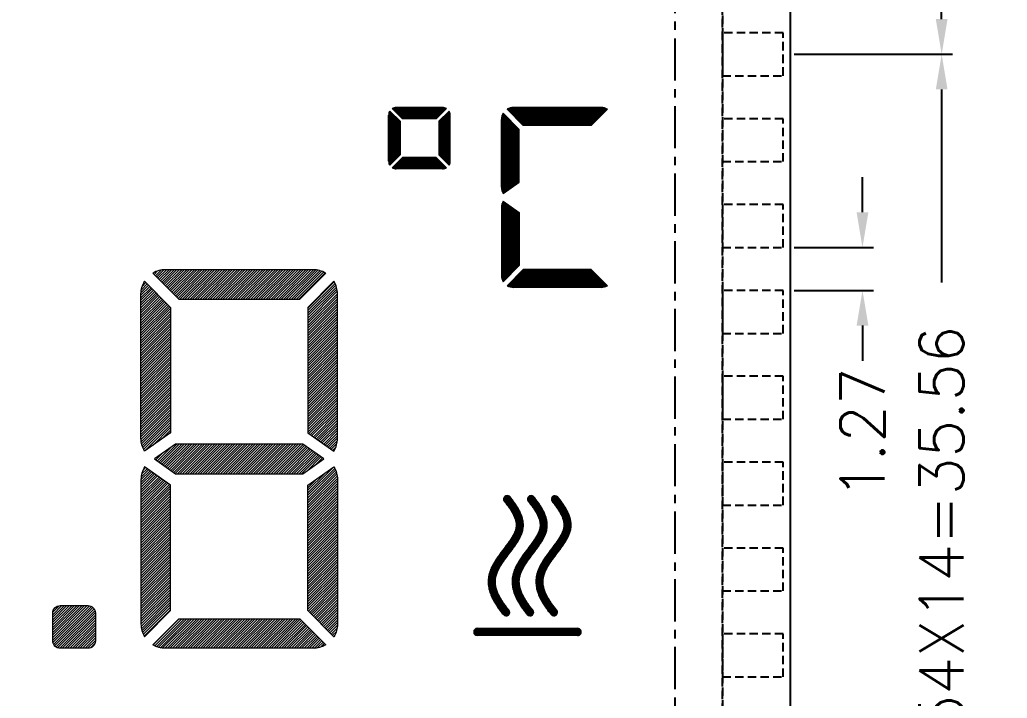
# Model space of a CAD drawing. Header units: millimetres. Extents: x 1826 to 2116, y 1670 to 1795.
# Drawn here: x 1921.2 to 1950.39, y 1756.41 to 1776.48 of the extents above; entities that cross this region are included whole.
import ezdxf

# ---------------------------------------------------------------- set-up
doc = ezdxf.new("R2010")
doc.units = ezdxf.units.MM
for name, pattern in [('CENTER', [2, 1.25, -0.25, 0.25, -0.25]), ('DASHED2', [0.375, 0.25, -0.125]), ('HIDDEN', [0.375, 0.25, -0.125])]:
    doc.linetypes.add(name, pattern=pattern)
for name, color, linetype in [('05___PRT_ALL_DTM_CSYS', 7, 'Continuous'), ('DIM', 3, 'Continuous'), ('DWG', 7, 'Continuous')]:
    doc.layers.add(name, color=color, linetype=linetype)
doc.styles.add('ROMANS', font='romans.shx')
doc.dimstyles.new('LCDDIM', dxfattribs={"dimtxt": 0.85, "dimasz": 0.68, "dimexe": 0.2125, "dimexo": 0.2125, "dimgap": 0.17, "dimtad": 0, "dimzin": 0, "dimdsep": 46, "dimtxsty": 'ROMANS', "dimcen": 2.5, "dimadec": 0, "dimazin": 0, "dimtfac": 1, "dimtofl": 0, "dimtmove": 0, "dimatfit": 0, "dimfxl": 0, "dimarcsym": 0})
pattern_1 = [(45, (-10900.845477, 8970.725225), (-0.03742604571, 0.03742604571), [])]

# ---------------------------------------------------------------- blocks, each defined once
blk = doc.blocks.new('*D18')
at = {"layer": 'DEFPOINTS', "color": 0, "transparency": 16777216}
for p in [(1943.969, 1788.976), (1948.449, 1788.976), (1943.769, 1775.456)]:
    blk.add_point(p, dxfattribs=at)
at = {"layer": 'DIM', "color": 0, "lineweight": -2, "transparency": 16777216}
for p, q in [((1944.294, 1788.976), (1948.774, 1788.976)), ((1948.449, 1787.936), (1948.449, 1784.983)), ((1948.449, 1776.496), (1948.449, 1779.449)), ((1944.094, 1775.456), (1948.774, 1775.456))]:
    blk.add_line(p, q, dxfattribs=at)
at = {"layer": 'DIM', "color": 0, "transparency": 16777216}
for points in [[(1948.276, 1787.936), (1948.623, 1787.936), (1948.449, 1788.976)], [(1948.276, 1776.496), (1948.623, 1776.496), (1948.449, 1775.456)]]:
    blk.add_solid(points, dxfattribs=at)
at = {"layer": 'DIM', "color": 0, "transparency": 16777216, "insert": (1948.449, 1782.216), "char_height": 1.3, "attachment_point": 5, "rotation": 90, "style": 'ROMANS'}
blk.add_mtext('13.52', dxfattribs=at)
blk = doc.blocks.new('*D22')
at = {"layer": 'DEFPOINTS', "color": 0, "transparency": 16777216}
for p in [(1943.769, 1775.456), (1948.449, 1775.456), (1943.769, 1739.896)]:
    blk.add_point(p, dxfattribs=at)
at = {"layer": 'DIM', "color": 0, "lineweight": -2, "transparency": 16777216}
for p, q in [((1944.094, 1775.456), (1948.774, 1775.456)), ((1948.449, 1774.416), (1948.449, 1768.707)), ((1948.449, 1740.936), (1948.449, 1746.644)), ((1944.094, 1739.896), (1948.774, 1739.896))]:
    blk.add_line(p, q, dxfattribs=at)
at = {"layer": 'DIM', "color": 0, "transparency": 16777216}
for points in [[(1948.276, 1774.416), (1948.623, 1774.416), (1948.449, 1775.456)], [(1948.276, 1740.936), (1948.623, 1740.936), (1948.449, 1739.896)]]:
    blk.add_solid(points, dxfattribs=at)
at = {"layer": 'DIM', "color": 0, "transparency": 16777216, "insert": (1948.449, 1757.676), "char_height": 1.3, "attachment_point": 5, "rotation": 90, "style": 'ROMANS'}
blk.add_mtext('PITCH 2.54X14=35.56', dxfattribs=at)
blk = doc.blocks.new('*D24')
at = {"layer": 'DEFPOINTS', "color": 0, "transparency": 16777216}
for p in [(1943.769, 1769.741), (1943.769, 1768.471), (1946.109, 1768.471)]:
    blk.add_point(p, dxfattribs=at)
at = {"layer": 'DIM', "color": 0, "lineweight": -2, "transparency": 16777216}
for p, q in [((1946.109, 1770.781), (1946.109, 1771.821)), ((1944.094, 1769.741), (1946.434, 1769.741)), ((1944.094, 1768.471), (1946.434, 1768.471)), ((1946.109, 1767.431), (1946.109, 1766.391))]:
    blk.add_line(p, q, dxfattribs=at)
at = {"layer": 'DIM', "color": 0, "transparency": 16777216}
for points in [[(1945.936, 1770.781), (1946.283, 1770.781), (1946.109, 1769.741)], [(1945.936, 1767.431), (1946.283, 1767.431), (1946.109, 1768.471)]]:
    blk.add_solid(points, dxfattribs=at)
at = {"layer": 'DIM', "color": 0, "transparency": 16777216, "insert": (1946.109, 1764.243), "char_height": 1.3, "attachment_point": 5, "rotation": 90, "style": 'ROMANS'}
blk.add_mtext('1.27', dxfattribs=at)

msp = doc.modelspace()

# ---------------------------------------------------------------- hatches: boundary and pattern name
at = {"lineweight": 5}
h = msp.add_hatch(dxfattribs=at)
h.set_pattern_fill('ANSI31', color=256, scale=0.006344)
h.set_pattern_definition([(45, (-13195.231257, 160.143976), (-0.0142423223, 0.0142423223), [])])
h.paths.add_polyline_path([(1932.328, 1773.885, 0.136063), (1932.212, 1773.853), (1932.516, 1773.547), (1933.511, 1773.547), (1933.814, 1773.852, 0.136063), (1933.699, 1773.884)])
h.paths.add_polyline_path([(1932.104, 1772.29, 0.139094), (1932.137, 1772.172), (1932.44, 1772.477), (1932.44, 1773.473), (1932.137, 1773.778, 0.139094), (1932.104, 1773.66)])
h.paths.add_polyline_path([(1933.699, 1772.065, 0.135967), (1933.814, 1772.097), (1933.511, 1772.402), (1932.516, 1772.402), (1932.212, 1772.097, 0.136159), (1932.328, 1772.065)])
h.paths.add_polyline_path([(1933.587, 1772.477), (1933.89, 1772.172, 0.139094), (1933.923, 1772.29), (1933.923, 1773.66, 0.139094), (1933.89, 1773.778), (1933.587, 1773.473)])
h = msp.add_hatch(dxfattribs=at)
h.set_pattern_fill('ANSI31', color=256, scale=0.007613)
h.set_pattern_definition([(45, (-16221.203323, -162.603907), (-0.01709078676, 0.01709078676), [])])
h.paths.add_polyline_path([(1935.788, 1773.883, 0.136063), (1935.606, 1773.833), (1936.082, 1773.354), (1938.093, 1773.354), (1938.569, 1773.833, 0.136063), (1938.387, 1773.883)])
h.paths.add_polyline_path([(1935.435, 1771.522, 0.139094), (1935.487, 1771.336), (1935.964, 1771.672), (1935.964, 1773.236), (1935.487, 1773.716, 0.139094), (1935.435, 1773.53)])
h.paths.add_polyline_path([(1935.964, 1770.772), (1935.487, 1771.107, 0.139094), (1935.435, 1770.922), (1935.435, 1768.913, 0.139094), (1935.487, 1768.727), (1935.964, 1769.207)])
h.paths.add_polyline_path([(1936.082, 1769.089), (1935.606, 1768.61, 0.136063), (1935.788, 1768.56), (1938.387, 1768.56, 0.136063), (1938.569, 1768.61), (1938.093, 1769.089)])
h = msp.add_hatch(dxfattribs=at)
h.set_pattern_fill('ANSI31', color=256, scale=0.01667)
h.set_pattern_definition(pattern_1)
edge = h.paths.add_edge_path()
edge.add_arc((1925.503, 1768.365), 0.719, 90, 120.993)
edge.add_line((1925.133, 1768.982), (1925.901, 1768.209))
edge.add_line((1925.901, 1768.209), (1929.476, 1768.209))
edge.add_line((1929.476, 1768.209), (1930.244, 1768.982))
edge.add_arc((1929.873, 1768.365), 0.719, 59.007, 90)
edge.add_line((1929.873, 1769.084), (1925.503, 1769.084))
h = msp.add_hatch(dxfattribs=at)
h.set_pattern_fill('ANSI31', color=256, scale=0.01667)
h.set_pattern_definition(pattern_1)
edge = h.paths.add_edge_path()
edge.add_arc((1925.503, 1764.095), 0.719, 180, 211.6747, ccw=False)
edge.add_line((1924.784, 1764.095), (1924.784, 1768.365))
edge.add_arc((1925.503, 1768.365), 0.719, 148.3253, 180, ccw=False)
edge.add_line((1924.891, 1768.743), (1925.659, 1767.97))
edge.add_line((1925.659, 1767.97), (1925.659, 1764.258))
edge.add_line((1925.659, 1764.258), (1924.891, 1763.718))
h = msp.add_hatch(dxfattribs=at)
h.set_pattern_fill('ANSI31', color=256, scale=0.01667)
h.set_pattern_definition(pattern_1)
edge = h.paths.add_edge_path()
edge.add_arc((1929.873, 1764.095), 0.719, 328.3253, 360)
edge.add_line((1930.592, 1764.095), (1930.592, 1768.365))
edge.add_arc((1929.873, 1768.365), 0.719, 360, 391.6747)
edge.add_line((1930.485, 1768.743), (1929.717, 1767.97))
edge.add_line((1929.717, 1767.97), (1929.717, 1764.258))
edge.add_line((1929.717, 1764.258), (1930.485, 1763.718))
h = msp.add_hatch(dxfattribs=at)
h.set_pattern_fill('ANSI31', color=256, scale=0.01667)
h.set_pattern_definition(pattern_1)
h.paths.add_polyline_path([(1925.806, 1763.922), (1925.184, 1763.484), (1925.806, 1763.046), (1929.57, 1763.046), (1930.192, 1763.484), (1929.57, 1763.922)])
h = msp.add_hatch(dxfattribs=at)
h.set_pattern_fill('ANSI31', color=256, scale=0.01667)
h.set_pattern_definition(pattern_1)
edge = h.paths.add_edge_path()
edge.add_arc((1925.503, 1762.873), 0.719, 148.3253, 180)
edge.add_line((1924.784, 1762.873), (1924.784, 1758.603))
edge.add_arc((1925.503, 1758.603), 0.719, 180, 211.6747)
edge.add_line((1924.891, 1758.225), (1925.659, 1758.998))
edge.add_line((1925.659, 1758.998), (1925.659, 1762.71))
edge.add_line((1925.659, 1762.71), (1924.891, 1763.25))
h = msp.add_hatch(dxfattribs=at)
h.set_pattern_fill('ANSI31', color=256, scale=0.01667)
h.set_pattern_definition(pattern_1)
edge = h.paths.add_edge_path()
edge.add_arc((1929.873, 1762.873), 0.719, 0, 31.6747, ccw=False)
edge.add_line((1930.592, 1762.873), (1930.592, 1758.603))
edge.add_arc((1929.873, 1758.603), 0.719, -31.6747, 0, ccw=False)
edge.add_line((1930.485, 1758.225), (1929.717, 1758.998))
edge.add_line((1929.717, 1758.998), (1929.717, 1762.71))
edge.add_line((1929.717, 1762.71), (1930.485, 1763.25))
h = msp.add_hatch(dxfattribs=at)
h.set_pattern_fill('ANSI31', color=256, scale=0.01667)
h.set_pattern_definition([(45, (-11659.18945, 550.561305), (-0.03742604571, 0.03742604571), [])])
edge = h.paths.add_edge_path()
edge.add_line((1922.395, 1759.146), (1923.222, 1759.146))
edge.add_arc((1923.222, 1758.928), 0.218, 0, 90, ccw=False)
edge.add_line((1923.439, 1758.928), (1923.439, 1758.101))
edge.add_arc((1923.222, 1758.101), 0.218, 270, 360, ccw=False)
edge.add_line((1923.222, 1757.884), (1922.395, 1757.884))
edge.add_arc((1922.395, 1758.101), 0.218, 180, 270, ccw=False)
edge.add_line((1922.177, 1758.101), (1922.177, 1758.928))
edge.add_arc((1922.395, 1758.928), 0.218, 90, 180, ccw=False)
h = msp.add_hatch(dxfattribs=at)
h.set_pattern_fill('ANSI31', color=256, scale=0.01667)
h.set_pattern_definition(pattern_1)
edge = h.paths.add_edge_path()
edge.add_arc((1925.503, 1758.603), 0.719, 239.007, 270, ccw=False)
edge.add_line((1925.133, 1757.986), (1925.901, 1758.759))
edge.add_line((1925.901, 1758.759), (1929.476, 1758.759))
edge.add_line((1929.476, 1758.759), (1930.244, 1757.986))
edge.add_arc((1929.873, 1758.603), 0.719, 270, 300.993, ccw=False)
edge.add_line((1929.873, 1757.884), (1925.503, 1757.884))
at = {"layer": '05___PRT_ALL_DTM_CSYS', "lineweight": 0}
h = msp.add_hatch(dxfattribs=at)
h.set_pattern_fill('ANSI31', color=256, scale=0.007899)
h.set_pattern_definition([(45, (308.327957, 2015.68756), (-0.0177341325, 0.0177341325), [])])
h.paths.add_polyline_path([(1935.85, 1760.935), (1935.867, 1760.96), (1935.884, 1760.986), (1935.901, 1761.011), (1935.918, 1761.037), (1935.934, 1761.064), (1935.949, 1761.09), (1935.964, 1761.117), (1935.979, 1761.144), (1935.993, 1761.171), (1936.006, 1761.199), (1936.019, 1761.227), (1936.031, 1761.256), (1936.042, 1761.284), (1936.052, 1761.313), (1936.061, 1761.343), (1936.069, 1761.373), (1936.075, 1761.403), (1936.08, 1761.433), (1936.084, 1761.463), (1936.086, 1761.494), (1936.087, 1761.525), (1936.086, 1761.556), (1936.084, 1761.586), (1936.081, 1761.617), (1936.077, 1761.647), (1936.071, 1761.678), (1936.064, 1761.708), (1936.057, 1761.737), (1936.048, 1761.767), (1936.038, 1761.796), (1936.028, 1761.825), (1936.016, 1761.854), (1936.004, 1761.882), (1935.991, 1761.91), (1935.978, 1761.937), (1935.964, 1761.965), (1935.949, 1761.992), (1935.934, 1762.019), (1935.918, 1762.045), (1935.902, 1762.071), (1935.886, 1762.097), (1935.869, 1762.123), (1935.852, 1762.149), (1935.834, 1762.174), (1935.816, 1762.199), (1935.798, 1762.224), (1935.78, 1762.248), (1935.761, 1762.273), (1935.742, 1762.297), (1935.723, 1762.321), (1935.704, 1762.345), (1935.691, 1762.361, 1), (1935.526, 1762.225), (1935.538, 1762.21), (1935.557, 1762.188), (1935.575, 1762.165), (1935.592, 1762.142), (1935.61, 1762.12), (1935.627, 1762.097), (1935.644, 1762.074), (1935.66, 1762.051), (1935.676, 1762.028), (1935.692, 1762.005), (1935.707, 1761.982), (1935.721, 1761.958), (1935.736, 1761.935), (1935.749, 1761.912), (1935.763, 1761.889), (1935.775, 1761.865), (1935.787, 1761.842), (1935.799, 1761.819), (1935.809, 1761.795), (1935.819, 1761.772), (1935.828, 1761.749), (1935.837, 1761.726), (1935.844, 1761.703), (1935.851, 1761.68), (1935.857, 1761.657), (1935.862, 1761.635), (1935.866, 1761.613), (1935.87, 1761.591), (1935.872, 1761.569), (1935.873, 1761.547), (1935.873, 1761.526), (1935.873, 1761.505), (1935.871, 1761.484), (1935.869, 1761.463), (1935.865, 1761.443), (1935.861, 1761.422), (1935.856, 1761.401), (1935.849, 1761.379), (1935.841, 1761.357), (1935.833, 1761.335), (1935.824, 1761.312), (1935.813, 1761.289), (1935.802, 1761.266), (1935.79, 1761.243), (1935.778, 1761.22), (1935.765, 1761.197), (1935.751, 1761.173), (1935.736, 1761.15), (1935.722, 1761.126), (1935.706, 1761.103), (1935.691, 1761.079), (1935.674, 1761.056), (1935.658, 1761.032), (1935.641, 1761.008), (1935.624, 1760.984), (1935.607, 1760.96), (1935.589, 1760.936), (1935.571, 1760.912), (1935.553, 1760.888), (1935.535, 1760.864), (1935.516, 1760.839), (1935.498, 1760.815), (1935.479, 1760.79), (1935.461, 1760.766), (1935.442, 1760.741), (1935.423, 1760.715), (1935.404, 1760.69), (1935.386, 1760.664), (1935.367, 1760.638), (1935.348, 1760.612), (1935.329, 1760.585), (1935.311, 1760.558), (1935.292, 1760.531), (1935.274, 1760.503), (1935.256, 1760.475), (1935.238, 1760.446), (1935.22, 1760.417), (1935.203, 1760.387), (1935.186, 1760.357), (1935.17, 1760.325), (1935.154, 1760.293), (1935.138, 1760.26), (1935.124, 1760.227), (1935.11, 1760.192), (1935.097, 1760.156), (1935.085, 1760.12), (1935.074, 1760.082), (1935.065, 1760.043), (1935.057, 1760.003), (1935.051, 1759.963), (1935.047, 1759.923), (1935.045, 1759.882), (1935.045, 1759.842), (1935.046, 1759.802), (1935.05, 1759.762), (1935.054, 1759.723), (1935.061, 1759.685), (1935.068, 1759.647), (1935.077, 1759.61), (1935.088, 1759.573), (1935.099, 1759.537), (1935.111, 1759.502), (1935.124, 1759.468), (1935.138, 1759.434), (1935.152, 1759.401), (1935.168, 1759.369), (1935.184, 1759.337), (1935.2, 1759.306), (1935.217, 1759.275), (1935.234, 1759.245), (1935.252, 1759.216), (1935.27, 1759.187), (1935.288, 1759.158), (1935.307, 1759.13), (1935.326, 1759.103), (1935.345, 1759.075), (1935.365, 1759.048), (1935.384, 1759.022), (1935.404, 1758.996), (1935.424, 1758.97), (1935.444, 1758.944), (1935.464, 1758.918), (1935.485, 1758.893), (1935.495, 1758.881, 1), (1935.66, 1759.017), (1935.65, 1759.028), (1935.631, 1759.052), (1935.611, 1759.076), (1935.592, 1759.101), (1935.574, 1759.125), (1935.555, 1759.149), (1935.537, 1759.174), (1935.519, 1759.199), (1935.501, 1759.224), (1935.484, 1759.25), (1935.467, 1759.275), (1935.45, 1759.301), (1935.434, 1759.327), (1935.418, 1759.354), (1935.403, 1759.38), (1935.388, 1759.407), (1935.373, 1759.434), (1935.36, 1759.462), (1935.346, 1759.49), (1935.334, 1759.518), (1935.322, 1759.546), (1935.311, 1759.575), (1935.301, 1759.604), (1935.292, 1759.633), (1935.284, 1759.663), (1935.277, 1759.693), (1935.271, 1759.723), (1935.266, 1759.753), (1935.262, 1759.784), (1935.259, 1759.815), (1935.258, 1759.845), (1935.258, 1759.876), (1935.26, 1759.907), (1935.263, 1759.937), (1935.267, 1759.968), (1935.273, 1759.998), (1935.28, 1760.028), (1935.289, 1760.058), (1935.298, 1760.087), (1935.309, 1760.116), (1935.32, 1760.144), (1935.333, 1760.173), (1935.346, 1760.2), (1935.359, 1760.228), (1935.374, 1760.255), (1935.389, 1760.282), (1935.404, 1760.309), (1935.42, 1760.335), (1935.436, 1760.361), (1935.453, 1760.387), (1935.47, 1760.413), (1935.487, 1760.438), (1935.504, 1760.463), (1935.522, 1760.489), (1935.54, 1760.514), (1935.558, 1760.539), (1935.576, 1760.563), (1935.594, 1760.588), (1935.613, 1760.613), (1935.631, 1760.637), (1935.65, 1760.662), (1935.668, 1760.687), (1935.687, 1760.711), (1935.705, 1760.736), (1935.724, 1760.76), (1935.742, 1760.785), (1935.76, 1760.81), (1935.779, 1760.834), (1935.797, 1760.859), (1935.815, 1760.884), (1935.833, 1760.909)])
h.paths.add_polyline_path([(1936.412, 1760.736), (1936.431, 1760.76), (1936.449, 1760.785), (1936.468, 1760.81), (1936.486, 1760.834), (1936.504, 1760.859), (1936.522, 1760.884), (1936.54, 1760.909), (1936.557, 1760.935), (1936.575, 1760.96), (1936.592, 1760.986), (1936.608, 1761.011), (1936.625, 1761.037), (1936.641, 1761.064), (1936.657, 1761.09), (1936.672, 1761.117), (1936.686, 1761.144), (1936.7, 1761.171), (1936.714, 1761.199), (1936.726, 1761.227), (1936.738, 1761.256), (1936.749, 1761.284), (1936.759, 1761.313), (1936.768, 1761.343), (1936.776, 1761.373), (1936.782, 1761.403), (1936.787, 1761.433), (1936.791, 1761.463), (1936.793, 1761.494), (1936.794, 1761.525), (1936.793, 1761.556), (1936.792, 1761.586), (1936.788, 1761.617), (1936.784, 1761.647), (1936.778, 1761.678), (1936.772, 1761.708), (1936.764, 1761.737), (1936.755, 1761.767), (1936.745, 1761.796), (1936.735, 1761.825), (1936.724, 1761.854), (1936.711, 1761.882), (1936.699, 1761.91), (1936.685, 1761.937), (1936.671, 1761.965), (1936.656, 1761.992), (1936.641, 1762.019), (1936.626, 1762.045), (1936.61, 1762.071), (1936.593, 1762.097), (1936.576, 1762.123), (1936.559, 1762.149), (1936.541, 1762.174), (1936.524, 1762.199), (1936.505, 1762.224), (1936.487, 1762.248), (1936.468, 1762.273), (1936.449, 1762.297), (1936.43, 1762.321), (1936.411, 1762.345), (1936.398, 1762.361, 1), (1936.233, 1762.225), (1936.246, 1762.21), (1936.264, 1762.188), (1936.282, 1762.165), (1936.299, 1762.142), (1936.317, 1762.12), (1936.334, 1762.097), (1936.351, 1762.074), (1936.367, 1762.051), (1936.383, 1762.028), (1936.399, 1762.005), (1936.414, 1761.982), (1936.429, 1761.958), (1936.443, 1761.935), (1936.457, 1761.912), (1936.47, 1761.889), (1936.482, 1761.865), (1936.494, 1761.842), (1936.506, 1761.819), (1936.516, 1761.795), (1936.526, 1761.772), (1936.536, 1761.749), (1936.544, 1761.726), (1936.552, 1761.703), (1936.558, 1761.68), (1936.564, 1761.657), (1936.569, 1761.635), (1936.574, 1761.613), (1936.577, 1761.591), (1936.579, 1761.569), (1936.58, 1761.547), (1936.581, 1761.526), (1936.58, 1761.505), (1936.579, 1761.484), (1936.576, 1761.463), (1936.573, 1761.443), (1936.568, 1761.422), (1936.563, 1761.401), (1936.556, 1761.379), (1936.549, 1761.357), (1936.54, 1761.335), (1936.531, 1761.312), (1936.52, 1761.289), (1936.509, 1761.266), (1936.498, 1761.243), (1936.485, 1761.22), (1936.472, 1761.197), (1936.458, 1761.173), (1936.444, 1761.15), (1936.429, 1761.126), (1936.414, 1761.103), (1936.398, 1761.079), (1936.382, 1761.056), (1936.365, 1761.032), (1936.348, 1761.008), (1936.331, 1760.984), (1936.314, 1760.96), (1936.296, 1760.936), (1936.278, 1760.912), (1936.26, 1760.888), (1936.242, 1760.864), (1936.224, 1760.839), (1936.205, 1760.815), (1936.187, 1760.79), (1936.168, 1760.766), (1936.149, 1760.741), (1936.13, 1760.715), (1936.112, 1760.69), (1936.093, 1760.664), (1936.074, 1760.638), (1936.055, 1760.612), (1936.036, 1760.585), (1936.018, 1760.558), (1935.999, 1760.531), (1935.981, 1760.503), (1935.963, 1760.475), (1935.945, 1760.446), (1935.928, 1760.417), (1935.91, 1760.387), (1935.893, 1760.357), (1935.877, 1760.325), (1935.861, 1760.293), (1935.845, 1760.26), (1935.831, 1760.227), (1935.817, 1760.192), (1935.804, 1760.156), (1935.792, 1760.12), (1935.781, 1760.082), (1935.772, 1760.043), (1935.764, 1760.003), (1935.758, 1759.963), (1935.754, 1759.923), (1935.752, 1759.882), (1935.752, 1759.842), (1935.754, 1759.802), (1935.757, 1759.762), (1935.762, 1759.723), (1935.768, 1759.685), (1935.776, 1759.647), (1935.785, 1759.61), (1935.795, 1759.573), (1935.806, 1759.537), (1935.818, 1759.502), (1935.831, 1759.468), (1935.845, 1759.434), (1935.86, 1759.401), (1935.875, 1759.369), (1935.891, 1759.337), (1935.907, 1759.306), (1935.924, 1759.275), (1935.941, 1759.245), (1935.959, 1759.216), (1935.977, 1759.187), (1935.995, 1759.158), (1936.014, 1759.13), (1936.033, 1759.103), (1936.052, 1759.075), (1936.072, 1759.048), (1936.091, 1759.022), (1936.111, 1758.996), (1936.131, 1758.97), (1936.151, 1758.944), (1936.172, 1758.918), (1936.192, 1758.893), (1936.202, 1758.881, 1), (1936.367, 1759.017), (1936.357, 1759.028), (1936.338, 1759.052), (1936.319, 1759.076), (1936.3, 1759.101), (1936.281, 1759.125), (1936.262, 1759.149), (1936.244, 1759.174), (1936.226, 1759.199), (1936.208, 1759.224), (1936.191, 1759.25), (1936.174, 1759.275), (1936.157, 1759.301), (1936.141, 1759.327), (1936.125, 1759.354), (1936.11, 1759.38), (1936.095, 1759.407), (1936.081, 1759.434), (1936.067, 1759.462), (1936.054, 1759.49), (1936.041, 1759.518), (1936.03, 1759.546), (1936.019, 1759.575), (1936.008, 1759.604), (1935.999, 1759.633), (1935.991, 1759.663), (1935.984, 1759.693), (1935.978, 1759.723), (1935.973, 1759.753), (1935.969, 1759.784), (1935.967, 1759.815), (1935.965, 1759.845), (1935.966, 1759.876), (1935.967, 1759.907), (1935.97, 1759.937), (1935.975, 1759.968), (1935.98, 1759.998), (1935.988, 1760.028), (1935.996, 1760.058), (1936.005, 1760.087), (1936.016, 1760.116), (1936.027, 1760.144), (1936.04, 1760.173), (1936.053, 1760.2), (1936.067, 1760.228), (1936.081, 1760.255), (1936.096, 1760.282), (1936.111, 1760.309), (1936.127, 1760.335), (1936.143, 1760.361), (1936.16, 1760.387), (1936.177, 1760.413), (1936.194, 1760.438), (1936.212, 1760.463), (1936.229, 1760.489), (1936.247, 1760.514), (1936.265, 1760.539), (1936.283, 1760.563), (1936.302, 1760.588), (1936.32, 1760.613), (1936.338, 1760.637), (1936.357, 1760.662), (1936.375, 1760.687), (1936.394, 1760.711)])
h.paths.add_polyline_path([(1936.932, 1760.489), (1936.95, 1760.514), (1936.968, 1760.539), (1936.986, 1760.564), (1937.005, 1760.588), (1937.023, 1760.613), (1937.042, 1760.638), (1937.06, 1760.662), (1937.079, 1760.687), (1937.097, 1760.711), (1937.116, 1760.736), (1937.134, 1760.76), (1937.153, 1760.785), (1937.171, 1760.81), (1937.189, 1760.835), (1937.207, 1760.859), (1937.225, 1760.884), (1937.243, 1760.91), (1937.26, 1760.935), (1937.278, 1760.96), (1937.295, 1760.986), (1937.312, 1761.012), (1937.328, 1761.038), (1937.344, 1761.064), (1937.36, 1761.09), (1937.375, 1761.117), (1937.389, 1761.144), (1937.403, 1761.172), (1937.417, 1761.199), (1937.43, 1761.227), (1937.441, 1761.256), (1937.452, 1761.284), (1937.462, 1761.313), (1937.471, 1761.343), (1937.479, 1761.373), (1937.485, 1761.403), (1937.49, 1761.433), (1937.494, 1761.464), (1937.496, 1761.494), (1937.497, 1761.525), (1937.497, 1761.556), (1937.495, 1761.587), (1937.492, 1761.617), (1937.487, 1761.648), (1937.482, 1761.678), (1937.475, 1761.708), (1937.467, 1761.738), (1937.458, 1761.767), (1937.449, 1761.796), (1937.438, 1761.825), (1937.427, 1761.854), (1937.415, 1761.882), (1937.402, 1761.91), (1937.388, 1761.938), (1937.374, 1761.965), (1937.36, 1761.992), (1937.344, 1762.019), (1937.329, 1762.045), (1937.313, 1762.071), (1937.296, 1762.097), (1937.279, 1762.123), (1937.262, 1762.149), (1937.245, 1762.174), (1937.227, 1762.199), (1937.209, 1762.224), (1937.19, 1762.248), (1937.172, 1762.273), (1937.153, 1762.297), (1937.134, 1762.321), (1937.114, 1762.345), (1937.101, 1762.361, 1), (1936.937, 1762.226), (1936.949, 1762.211), (1936.967, 1762.188), (1936.985, 1762.165), (1937.003, 1762.143), (1937.02, 1762.12), (1937.037, 1762.097), (1937.054, 1762.074), (1937.07, 1762.051), (1937.086, 1762.028), (1937.102, 1762.005), (1937.117, 1761.982), (1937.132, 1761.959), (1937.146, 1761.935), (1937.16, 1761.912), (1937.173, 1761.889), (1937.186, 1761.865), (1937.198, 1761.842), (1937.209, 1761.819), (1937.22, 1761.796), (1937.23, 1761.772), (1937.239, 1761.749), (1937.247, 1761.726), (1937.255, 1761.703), (1937.262, 1761.68), (1937.268, 1761.658), (1937.273, 1761.635), (1937.277, 1761.613), (1937.28, 1761.591), (1937.282, 1761.569), (1937.283, 1761.547), (1937.284, 1761.526), (1937.283, 1761.505), (1937.282, 1761.484), (1937.279, 1761.463), (1937.276, 1761.443), (1937.271, 1761.422), (1937.266, 1761.401), (1937.259, 1761.379), (1937.252, 1761.357), (1937.243, 1761.335), (1937.234, 1761.312), (1937.224, 1761.29), (1937.213, 1761.267), (1937.201, 1761.243), (1937.188, 1761.22), (1937.175, 1761.197), (1937.161, 1761.174), (1937.147, 1761.15), (1937.132, 1761.127), (1937.117, 1761.103), (1937.101, 1761.079), (1937.085, 1761.056), (1937.068, 1761.032), (1937.052, 1761.008), (1937.034, 1760.984), (1937.017, 1760.961), (1936.999, 1760.937), (1936.981, 1760.912), (1936.963, 1760.888), (1936.945, 1760.864), (1936.927, 1760.84), (1936.908, 1760.815), (1936.89, 1760.791), (1936.871, 1760.766), (1936.852, 1760.741), (1936.834, 1760.715), (1936.815, 1760.69), (1936.796, 1760.664), (1936.777, 1760.638), (1936.758, 1760.612), (1936.74, 1760.585), (1936.721, 1760.559), (1936.703, 1760.531), (1936.684, 1760.503), (1936.666, 1760.475), (1936.648, 1760.446), (1936.631, 1760.417), (1936.613, 1760.387), (1936.597, 1760.357), (1936.58, 1760.325), (1936.564, 1760.293), (1936.549, 1760.261), (1936.534, 1760.227), (1936.52, 1760.192), (1936.507, 1760.157), (1936.495, 1760.12), (1936.484, 1760.082), (1936.475, 1760.043), (1936.467, 1760.004), (1936.462, 1759.963), (1936.458, 1759.923), (1936.456, 1759.883), (1936.455, 1759.842), (1936.457, 1759.802), (1936.46, 1759.763), (1936.465, 1759.723), (1936.471, 1759.685), (1936.479, 1759.647), (1936.488, 1759.61), (1936.498, 1759.573), (1936.509, 1759.537), (1936.521, 1759.502), (1936.534, 1759.468), (1936.548, 1759.434), (1936.563, 1759.401), (1936.578, 1759.369), (1936.594, 1759.337), (1936.61, 1759.306), (1936.627, 1759.276), (1936.644, 1759.246), (1936.662, 1759.216), (1936.68, 1759.187), (1936.699, 1759.159), (1936.717, 1759.131), (1936.736, 1759.103), (1936.755, 1759.076), (1936.775, 1759.049), (1936.795, 1759.022), (1936.814, 1758.996), (1936.834, 1758.97), (1936.855, 1758.944), (1936.875, 1758.919), (1936.895, 1758.893), (1936.905, 1758.881, 1), (1937.07, 1759.017), (1937.06, 1759.029), (1937.041, 1759.052), (1937.022, 1759.076), (1937.003, 1759.101), (1936.984, 1759.125), (1936.965, 1759.15), (1936.947, 1759.174), (1936.929, 1759.199), (1936.911, 1759.224), (1936.894, 1759.25), (1936.877, 1759.275), (1936.86, 1759.301), (1936.844, 1759.327), (1936.828, 1759.354), (1936.813, 1759.38), (1936.798, 1759.407), (1936.784, 1759.435), (1936.77, 1759.462), (1936.757, 1759.49), (1936.744, 1759.518), (1936.733, 1759.546), (1936.722, 1759.575), (1936.712, 1759.604), (1936.702, 1759.634), (1936.694, 1759.663), (1936.687, 1759.693), (1936.681, 1759.723), (1936.676, 1759.754), (1936.672, 1759.784), (1936.67, 1759.815), (1936.669, 1759.846), (1936.669, 1759.876), (1936.67, 1759.907), (1936.673, 1759.938), (1936.678, 1759.968), (1936.684, 1759.998), (1936.691, 1760.028), (1936.699, 1760.058), (1936.709, 1760.087), (1936.719, 1760.116), (1936.731, 1760.144), (1936.743, 1760.173), (1936.756, 1760.201), (1936.77, 1760.228), (1936.784, 1760.255), (1936.799, 1760.282), (1936.814, 1760.309), (1936.83, 1760.335), (1936.847, 1760.361), (1936.863, 1760.387), (1936.88, 1760.413), (1936.897, 1760.438), (1936.915, 1760.464)])
h.paths.add_polyline_path([(1937.689, 1758.475), (1934.725, 1758.475, 1), (1934.725, 1758.261), (1937.689, 1758.261, 1)])

# ---------------------------------------------------------------- linework, layer by layer
at = {"linetype": 'DASHED2'}
for p, q in [((1941.969, 1726.376), (1941.969, 1788.976)), ((1941.969, 1788.976), (1941.969, 1726.376))]:
    msp.add_line(p, q, dxfattribs=at)
at = {"lineweight": 5}
for p, q in [((1932.137, 1773.778), (1932.44, 1773.473)), ((1932.137, 1773.778), (1932.44, 1773.473)), ((1932.212, 1773.853), (1932.515, 1773.548)), ((1932.212, 1773.853), (1932.515, 1773.548)), ((1933.699, 1773.884), (1932.328, 1773.885)), ((1933.699, 1773.884), (1932.328, 1773.885)), ((1933.814, 1773.852), (1933.511, 1773.547)), ((1933.814, 1773.852), (1933.511, 1773.547)), ((1933.89, 1773.778), (1933.587, 1773.473)), ((1933.89, 1773.778), (1933.587, 1773.473)), ((1935.487, 1773.716), (1935.964, 1773.236)), ((1935.487, 1773.716), (1935.964, 1773.236)), ((1935.606, 1773.833), (1936.082, 1773.354)), ((1935.606, 1773.833), (1936.082, 1773.354)), ((1938.387, 1773.883), (1935.788, 1773.883)), ((1938.387, 1773.883), (1935.788, 1773.883)), ((1938.387, 1773.883), (1935.788, 1773.883)), ((1938.387, 1773.883), (1935.788, 1773.883)), ((1938.569, 1773.833), (1938.093, 1773.354)), ((1938.569, 1773.833), (1938.093, 1773.354)), ((1932.104, 1772.29), (1932.104, 1773.66)), ((1932.104, 1772.29), (1932.104, 1773.66)), ((1932.44, 1773.473), (1932.44, 1772.477)), ((1932.44, 1773.473), (1932.44, 1772.477)), ((1933.511, 1773.547), (1932.516, 1773.547)), ((1933.511, 1773.547), (1932.516, 1773.547)), ((1933.587, 1773.473), (1933.587, 1772.477)), ((1933.587, 1773.473), (1933.587, 1772.477)), ((1933.923, 1772.29), (1933.923, 1773.66)), ((1933.923, 1772.29), (1933.923, 1773.66)), ((1935.435, 1771.522), (1935.435, 1773.53)), ((1935.435, 1771.522), (1935.435, 1773.53)), ((1935.964, 1771.672), (1935.964, 1773.236)), ((1935.964, 1771.672), (1935.964, 1773.236)), ((1938.093, 1773.354), (1936.082, 1773.354)), ((1938.093, 1773.354), (1936.082, 1773.354)), ((1932.137, 1772.172), (1932.44, 1772.477)), ((1932.137, 1772.172), (1932.44, 1772.477)), ((1932.212, 1772.097), (1932.515, 1772.402)), ((1932.212, 1772.097), (1932.515, 1772.402)), ((1933.511, 1772.402), (1932.516, 1772.402)), ((1933.511, 1772.402), (1932.516, 1772.402)), ((1933.814, 1772.097), (1933.511, 1772.402)), ((1933.814, 1772.097), (1933.511, 1772.402)), ((1933.89, 1772.172), (1933.587, 1772.477)), ((1933.89, 1772.172), (1933.587, 1772.477)), ((1933.699, 1772.065), (1932.328, 1772.065)), ((1933.699, 1772.065), (1932.328, 1772.065)), ((1935.487, 1771.336), (1935.964, 1771.672)), ((1935.487, 1771.336), (1935.964, 1771.672)), ((1935.487, 1771.107), (1935.964, 1770.772)), ((1935.487, 1771.107), (1935.964, 1770.772)), ((1935.435, 1770.922), (1935.435, 1768.913)), ((1935.435, 1770.922), (1935.435, 1768.913)), ((1935.964, 1770.772), (1935.964, 1769.207)), ((1935.964, 1770.772), (1935.964, 1769.207)), ((1935.487, 1768.727), (1935.964, 1769.207)), ((1935.487, 1768.727), (1935.964, 1769.207)), ((1935.606, 1768.61), (1936.082, 1769.089)), ((1935.606, 1768.61), (1936.082, 1769.089)), ((1938.093, 1769.089), (1936.082, 1769.089)), ((1938.093, 1769.089), (1936.082, 1769.089)), ((1938.569, 1768.61), (1938.093, 1769.089)), ((1938.569, 1768.61), (1938.093, 1769.089)), ((1938.387, 1768.56), (1935.788, 1768.56)), ((1938.387, 1768.56), (1935.788, 1768.56)), ((1938.387, 1768.56), (1935.788, 1768.56)), ((1938.387, 1768.56), (1935.788, 1768.56))]:
    msp.add_line(p, q, dxfattribs=at)
msp.add_lwpolyline([(1943.969, 1726.376), (1889.169, 1726.376), (1889.169, 1788.976), (1943.969, 1788.976)], close=True)
at = {"linetype": 'CENTER'}
msp.add_lwpolyline([(1940.569, 1730.676), (1940.569, 1784.676, 0.414214), (1939.569, 1785.676), (1893.569, 1785.676, 0.414214), (1892.569, 1784.676), (1892.569, 1730.676, 0.414214), (1893.569, 1729.676), (1939.569, 1729.676, 0.414214)], format="xyb", close=True, dxfattribs=at)
at = {"linetype": 'HIDDEN'}
for points in [[(1943.769, 1774.821), (1943.769, 1776.091), (1941.969, 1776.091), (1941.969, 1774.821)], [(1943.769, 1772.281), (1943.769, 1773.551), (1941.969, 1773.551), (1941.969, 1772.281)], [(1943.769, 1769.741), (1943.769, 1771.011), (1941.969, 1771.011), (1941.969, 1769.741)], [(1943.769, 1767.201), (1943.769, 1768.471), (1941.969, 1768.471), (1941.969, 1767.201)], [(1943.769, 1764.661), (1943.769, 1765.931), (1941.969, 1765.931), (1941.969, 1764.661)], [(1943.769, 1762.121), (1943.769, 1763.391), (1941.969, 1763.391), (1941.969, 1762.121)], [(1943.769, 1759.581), (1943.769, 1760.851), (1941.969, 1760.851), (1941.969, 1759.581)], [(1943.769, 1757.041), (1943.769, 1758.311), (1941.969, 1758.311), (1941.969, 1757.041)]]:
    msp.add_lwpolyline(points, close=True, dxfattribs=at)
at = {"lineweight": 5}
for points in [[(1925.503, 1769.084, 0.136063), (1925.133, 1768.982), (1925.901, 1768.209), (1929.476, 1768.209), (1930.244, 1768.982, 0.136063), (1929.873, 1769.084)], [(1924.891, 1763.718, -0.139094), (1924.784, 1764.095), (1924.784, 1768.365, -0.139094), (1924.891, 1768.743), (1925.659, 1767.97), (1925.659, 1764.258)], [(1930.485, 1763.718, 0.139094), (1930.592, 1764.095), (1930.592, 1768.365, 0.139094), (1930.485, 1768.743), (1929.717, 1767.97), (1929.717, 1764.258)], [(1924.891, 1763.25, 0.139094), (1924.784, 1762.873), (1924.784, 1758.603, 0.139094), (1924.891, 1758.225), (1925.659, 1758.998), (1925.659, 1762.71)], [(1930.485, 1763.25, -0.139094), (1930.592, 1762.873), (1930.592, 1758.603, -0.139094), (1930.485, 1758.225), (1929.717, 1758.998), (1929.717, 1762.71)], [(1922.395, 1759.146), (1923.222, 1759.146, -0.414214), (1923.439, 1758.928), (1923.439, 1758.101, -0.414214), (1923.222, 1757.884), (1922.395, 1757.884, -0.414214), (1922.177, 1758.101), (1922.177, 1758.928, -0.414214)], [(1925.503, 1757.884, -0.136063), (1925.133, 1757.986), (1925.901, 1758.759), (1929.476, 1758.759), (1930.244, 1757.986, -0.136063), (1929.873, 1757.884)]]:
    msp.add_lwpolyline(points, format="xyb", close=True, dxfattribs=at)
msp.add_lwpolyline([(1925.806, 1763.922), (1925.184, 1763.484), (1925.806, 1763.046), (1929.57, 1763.046), (1930.192, 1763.484), (1929.57, 1763.922)], close=True, dxfattribs=at)
for centre, radius, start, end in [((1932.328, 1773.66), 0.225, 148.3253, 180), ((1932.328, 1773.66), 0.225, 148.3253, 180), ((1932.328, 1773.66), 0.225, 90, 120.993), ((1932.328, 1773.66), 0.225, 90, 120.993), ((1933.699, 1773.66), 0.225, 59.007, 90), ((1933.699, 1773.66), 0.225, 59.007, 90), ((1933.699, 1773.66), 0.225, 0, 31.6747), ((1933.699, 1773.66), 0.225, 0, 31.6747), ((1935.788, 1773.53), 0.353, 148.3253, 180), ((1935.788, 1773.53), 0.353, 148.3253, 180), ((1935.788, 1773.53), 0.353, 90, 120.993), ((1935.788, 1773.53), 0.353, 90, 120.993), ((1938.387, 1773.53), 0.353, 59.007, 90), ((1938.387, 1773.53), 0.353, 59.007, 90), ((1932.328, 1772.29), 0.225, 180, 211.6747), ((1932.328, 1772.29), 0.225, 180, 211.6747), ((1933.699, 1772.29), 0.225, 328.3253, 0), ((1933.699, 1772.29), 0.225, 328.3253, 0), ((1932.328, 1772.29), 0.225, 239.007, 270), ((1932.328, 1772.29), 0.225, 239.007, 270), ((1933.699, 1772.29), 0.225, 270, 300.993), ((1933.699, 1772.29), 0.225, 270, 300.993), ((1935.788, 1771.522), 0.353, 180, 211.6747), ((1935.788, 1771.522), 0.353, 180, 211.6747), ((1935.788, 1770.922), 0.353, 148.3253, 180), ((1935.788, 1770.922), 0.353, 148.3253, 180), ((1935.788, 1768.913), 0.353, 180, 211.6747), ((1935.788, 1768.913), 0.353, 180, 211.6747), ((1935.788, 1768.913), 0.353, 239.007, 270), ((1935.788, 1768.913), 0.353, 239.007, 270), ((1938.387, 1768.913), 0.353, 270, 300.993), ((1938.387, 1768.913), 0.353, 270, 300.993)]:
    msp.add_arc(centre, radius, start, end, dxfattribs=at)
at = {"lineweight": 0}
for centre, start, end in [((1934.725, 1758.368), 90, 270), ((1937.689, 1758.368), 269.7258, 90)]:
    msp.add_arc(centre, 0.107, start, end, dxfattribs=at)
at = {"layer": 'DWG', "lineweight": 0}
for points in [[(1935.66, 1759.017), (1935.65, 1759.028), (1935.631, 1759.052), (1935.611, 1759.076), (1935.592, 1759.101), (1935.574, 1759.125), (1935.555, 1759.149), (1935.537, 1759.174), (1935.519, 1759.199), (1935.501, 1759.224), (1935.484, 1759.25), (1935.467, 1759.275), (1935.45, 1759.301), (1935.434, 1759.327), (1935.418, 1759.354), (1935.403, 1759.38), (1935.388, 1759.407), (1935.373, 1759.434), (1935.36, 1759.462), (1935.346, 1759.49), (1935.334, 1759.518), (1935.322, 1759.546), (1935.311, 1759.575), (1935.301, 1759.604), (1935.292, 1759.633), (1935.284, 1759.663), (1935.277, 1759.693), (1935.271, 1759.723), (1935.266, 1759.753), (1935.262, 1759.784), (1935.259, 1759.815), (1935.258, 1759.845), (1935.258, 1759.876), (1935.26, 1759.907), (1935.263, 1759.937), (1935.267, 1759.968), (1935.273, 1759.998), (1935.28, 1760.028), (1935.289, 1760.058), (1935.298, 1760.087), (1935.309, 1760.116), (1935.32, 1760.144), (1935.333, 1760.173), (1935.346, 1760.2), (1935.359, 1760.228), (1935.374, 1760.255), (1935.389, 1760.282), (1935.404, 1760.309), (1935.42, 1760.335), (1935.436, 1760.361), (1935.453, 1760.387), (1935.47, 1760.413), (1935.487, 1760.438), (1935.504, 1760.463), (1935.522, 1760.489), (1935.54, 1760.514), (1935.558, 1760.539), (1935.576, 1760.563), (1935.594, 1760.588), (1935.613, 1760.613), (1935.631, 1760.637), (1935.65, 1760.662), (1935.668, 1760.687), (1935.687, 1760.711), (1935.705, 1760.736), (1935.724, 1760.76), (1935.742, 1760.785), (1935.76, 1760.81), (1935.779, 1760.834), (1935.797, 1760.859), (1935.815, 1760.884), (1935.833, 1760.909), (1935.85, 1760.935), (1935.867, 1760.96), (1935.884, 1760.986), (1935.901, 1761.011), (1935.918, 1761.037), (1935.934, 1761.064), (1935.949, 1761.09), (1935.964, 1761.117), (1935.979, 1761.144), (1935.993, 1761.171), (1936.006, 1761.199), (1936.019, 1761.227), (1936.031, 1761.256), (1936.042, 1761.284), (1936.052, 1761.313), (1936.061, 1761.343), (1936.069, 1761.373), (1936.075, 1761.403), (1936.08, 1761.433), (1936.084, 1761.463), (1936.086, 1761.494), (1936.087, 1761.525), (1936.086, 1761.556), (1936.084, 1761.586), (1936.081, 1761.617), (1936.077, 1761.647), (1936.071, 1761.678), (1936.064, 1761.708), (1936.057, 1761.737), (1936.048, 1761.767), (1936.038, 1761.796), (1936.028, 1761.825), (1936.016, 1761.854), (1936.004, 1761.882), (1935.991, 1761.91), (1935.978, 1761.937), (1935.964, 1761.965), (1935.949, 1761.992), (1935.934, 1762.019), (1935.918, 1762.045), (1935.902, 1762.071), (1935.886, 1762.097), (1935.869, 1762.123), (1935.852, 1762.149), (1935.834, 1762.174), (1935.816, 1762.199), (1935.798, 1762.224), (1935.78, 1762.248), (1935.761, 1762.273), (1935.742, 1762.297), (1935.723, 1762.321), (1935.704, 1762.345), (1935.691, 1762.361, 1), (1935.526, 1762.225), (1935.538, 1762.21), (1935.557, 1762.188), (1935.575, 1762.165), (1935.592, 1762.142), (1935.61, 1762.12), (1935.627, 1762.097), (1935.644, 1762.074), (1935.66, 1762.051), (1935.676, 1762.028), (1935.692, 1762.005), (1935.707, 1761.982), (1935.721, 1761.958), (1935.736, 1761.935), (1935.749, 1761.912), (1935.763, 1761.889), (1935.775, 1761.865), (1935.787, 1761.842), (1935.799, 1761.819), (1935.809, 1761.795), (1935.819, 1761.772), (1935.828, 1761.749), (1935.837, 1761.726), (1935.844, 1761.703), (1935.851, 1761.68), (1935.857, 1761.657), (1935.862, 1761.635), (1935.866, 1761.613), (1935.87, 1761.591), (1935.872, 1761.569), (1935.873, 1761.547), (1935.873, 1761.526), (1935.873, 1761.505), (1935.871, 1761.484), (1935.869, 1761.463), (1935.865, 1761.443), (1935.861, 1761.422), (1935.856, 1761.401), (1935.849, 1761.379), (1935.841, 1761.357), (1935.833, 1761.335), (1935.824, 1761.312), (1935.813, 1761.289), (1935.802, 1761.266), (1935.79, 1761.243), (1935.778, 1761.22), (1935.765, 1761.197), (1935.751, 1761.173), (1935.736, 1761.15), (1935.722, 1761.126), (1935.706, 1761.103), (1935.691, 1761.079), (1935.674, 1761.056), (1935.658, 1761.032), (1935.641, 1761.008), (1935.624, 1760.984), (1935.607, 1760.96), (1935.589, 1760.936), (1935.571, 1760.912), (1935.553, 1760.888), (1935.535, 1760.864), (1935.516, 1760.839), (1935.498, 1760.815), (1935.479, 1760.79), (1935.461, 1760.766), (1935.442, 1760.741), (1935.423, 1760.715), (1935.404, 1760.69), (1935.386, 1760.664), (1935.367, 1760.638), (1935.348, 1760.612), (1935.329, 1760.585), (1935.311, 1760.558), (1935.292, 1760.531), (1935.274, 1760.503), (1935.256, 1760.475), (1935.238, 1760.446), (1935.22, 1760.417), (1935.203, 1760.387), (1935.186, 1760.357), (1935.17, 1760.325), (1935.154, 1760.293), (1935.138, 1760.26), (1935.124, 1760.227), (1935.11, 1760.192), (1935.097, 1760.156), (1935.085, 1760.12), (1935.074, 1760.082), (1935.065, 1760.043), (1935.057, 1760.003), (1935.051, 1759.963), (1935.047, 1759.923), (1935.045, 1759.882), (1935.045, 1759.842), (1935.046, 1759.802), (1935.05, 1759.762), (1935.054, 1759.723), (1935.061, 1759.685), (1935.068, 1759.647), (1935.077, 1759.61), (1935.088, 1759.573), (1935.099, 1759.537), (1935.111, 1759.502), (1935.124, 1759.468), (1935.138, 1759.434), (1935.152, 1759.401), (1935.168, 1759.369), (1935.184, 1759.337), (1935.2, 1759.306), (1935.217, 1759.275), (1935.234, 1759.245), (1935.252, 1759.216), (1935.27, 1759.187), (1935.288, 1759.158), (1935.307, 1759.13), (1935.326, 1759.103), (1935.345, 1759.075), (1935.365, 1759.048), (1935.384, 1759.022), (1935.404, 1758.996), (1935.424, 1758.97), (1935.444, 1758.944), (1935.464, 1758.918), (1935.485, 1758.893), (1935.495, 1758.881, 1)], [(1936.367, 1759.017), (1936.357, 1759.028), (1936.338, 1759.052), (1936.319, 1759.076), (1936.3, 1759.101), (1936.281, 1759.125), (1936.262, 1759.149), (1936.244, 1759.174), (1936.226, 1759.199), (1936.208, 1759.224), (1936.191, 1759.25), (1936.174, 1759.275), (1936.157, 1759.301), (1936.141, 1759.327), (1936.125, 1759.354), (1936.11, 1759.38), (1936.095, 1759.407), (1936.081, 1759.434), (1936.067, 1759.462), (1936.054, 1759.49), (1936.041, 1759.518), (1936.03, 1759.546), (1936.019, 1759.575), (1936.008, 1759.604), (1935.999, 1759.633), (1935.991, 1759.663), (1935.984, 1759.693), (1935.978, 1759.723), (1935.973, 1759.753), (1935.969, 1759.784), (1935.967, 1759.815), (1935.965, 1759.845), (1935.966, 1759.876), (1935.967, 1759.907), (1935.97, 1759.937), (1935.975, 1759.968), (1935.98, 1759.998), (1935.988, 1760.028), (1935.996, 1760.058), (1936.005, 1760.087), (1936.016, 1760.116), (1936.027, 1760.144), (1936.04, 1760.173), (1936.053, 1760.2), (1936.067, 1760.228), (1936.081, 1760.255), (1936.096, 1760.282), (1936.111, 1760.309), (1936.127, 1760.335), (1936.143, 1760.361), (1936.16, 1760.387), (1936.177, 1760.413), (1936.194, 1760.438), (1936.212, 1760.463), (1936.229, 1760.489), (1936.247, 1760.514), (1936.265, 1760.539), (1936.283, 1760.563), (1936.302, 1760.588), (1936.32, 1760.613), (1936.338, 1760.637), (1936.357, 1760.662), (1936.375, 1760.687), (1936.394, 1760.711), (1936.412, 1760.736), (1936.431, 1760.76), (1936.449, 1760.785), (1936.468, 1760.81), (1936.486, 1760.834), (1936.504, 1760.859), (1936.522, 1760.884), (1936.54, 1760.909), (1936.557, 1760.935), (1936.575, 1760.96), (1936.592, 1760.986), (1936.608, 1761.011), (1936.625, 1761.037), (1936.641, 1761.064), (1936.657, 1761.09), (1936.672, 1761.117), (1936.686, 1761.144), (1936.7, 1761.171), (1936.714, 1761.199), (1936.726, 1761.227), (1936.738, 1761.256), (1936.749, 1761.284), (1936.759, 1761.313), (1936.768, 1761.343), (1936.776, 1761.373), (1936.782, 1761.403), (1936.787, 1761.433), (1936.791, 1761.463), (1936.793, 1761.494), (1936.794, 1761.525), (1936.793, 1761.556), (1936.792, 1761.586), (1936.788, 1761.617), (1936.784, 1761.647), (1936.778, 1761.678), (1936.772, 1761.708), (1936.764, 1761.737), (1936.755, 1761.767), (1936.745, 1761.796), (1936.735, 1761.825), (1936.724, 1761.854), (1936.711, 1761.882), (1936.699, 1761.91), (1936.685, 1761.937), (1936.671, 1761.965), (1936.656, 1761.992), (1936.641, 1762.019), (1936.626, 1762.045), (1936.61, 1762.071), (1936.593, 1762.097), (1936.576, 1762.123), (1936.559, 1762.149), (1936.541, 1762.174), (1936.524, 1762.199), (1936.505, 1762.224), (1936.487, 1762.248), (1936.468, 1762.273), (1936.449, 1762.297), (1936.43, 1762.321), (1936.411, 1762.345), (1936.398, 1762.361, 1), (1936.233, 1762.225), (1936.246, 1762.21), (1936.264, 1762.188), (1936.282, 1762.165), (1936.299, 1762.142), (1936.317, 1762.12), (1936.334, 1762.097), (1936.351, 1762.074), (1936.367, 1762.051), (1936.383, 1762.028), (1936.399, 1762.005), (1936.414, 1761.982), (1936.429, 1761.958), (1936.443, 1761.935), (1936.457, 1761.912), (1936.47, 1761.889), (1936.482, 1761.865), (1936.494, 1761.842), (1936.506, 1761.819), (1936.516, 1761.795), (1936.526, 1761.772), (1936.536, 1761.749), (1936.544, 1761.726), (1936.552, 1761.703), (1936.558, 1761.68), (1936.564, 1761.657), (1936.569, 1761.635), (1936.574, 1761.613), (1936.577, 1761.591), (1936.579, 1761.569), (1936.58, 1761.547), (1936.581, 1761.526), (1936.58, 1761.505), (1936.579, 1761.484), (1936.576, 1761.463), (1936.573, 1761.443), (1936.568, 1761.422), (1936.563, 1761.401), (1936.556, 1761.379), (1936.549, 1761.357), (1936.54, 1761.335), (1936.531, 1761.312), (1936.52, 1761.289), (1936.509, 1761.266), (1936.498, 1761.243), (1936.485, 1761.22), (1936.472, 1761.197), (1936.458, 1761.173), (1936.444, 1761.15), (1936.429, 1761.126), (1936.414, 1761.103), (1936.398, 1761.079), (1936.382, 1761.056), (1936.365, 1761.032), (1936.348, 1761.008), (1936.331, 1760.984), (1936.314, 1760.96), (1936.296, 1760.936), (1936.278, 1760.912), (1936.26, 1760.888), (1936.242, 1760.864), (1936.224, 1760.839), (1936.205, 1760.815), (1936.187, 1760.79), (1936.168, 1760.766), (1936.149, 1760.741), (1936.13, 1760.715), (1936.112, 1760.69), (1936.093, 1760.664), (1936.074, 1760.638), (1936.055, 1760.612), (1936.036, 1760.585), (1936.018, 1760.558), (1935.999, 1760.531), (1935.981, 1760.503), (1935.963, 1760.475), (1935.945, 1760.446), (1935.928, 1760.417), (1935.91, 1760.387), (1935.893, 1760.357), (1935.877, 1760.325), (1935.861, 1760.293), (1935.845, 1760.26), (1935.831, 1760.227), (1935.817, 1760.192), (1935.804, 1760.156), (1935.792, 1760.12), (1935.781, 1760.082), (1935.772, 1760.043), (1935.764, 1760.003), (1935.758, 1759.963), (1935.754, 1759.923), (1935.752, 1759.882), (1935.752, 1759.842), (1935.754, 1759.802), (1935.757, 1759.762), (1935.762, 1759.723), (1935.768, 1759.685), (1935.776, 1759.647), (1935.785, 1759.61), (1935.795, 1759.573), (1935.806, 1759.537), (1935.818, 1759.502), (1935.831, 1759.468), (1935.845, 1759.434), (1935.86, 1759.401), (1935.875, 1759.369), (1935.891, 1759.337), (1935.907, 1759.306), (1935.924, 1759.275), (1935.941, 1759.245), (1935.959, 1759.216), (1935.977, 1759.187), (1935.995, 1759.158), (1936.014, 1759.13), (1936.033, 1759.103), (1936.052, 1759.075), (1936.072, 1759.048), (1936.091, 1759.022), (1936.111, 1758.996), (1936.131, 1758.97), (1936.151, 1758.944), (1936.172, 1758.918), (1936.192, 1758.893), (1936.202, 1758.881, 1)], [(1937.07, 1759.017), (1937.06, 1759.029), (1937.041, 1759.052), (1937.022, 1759.076), (1937.003, 1759.101), (1936.984, 1759.125), (1936.965, 1759.15), (1936.947, 1759.174), (1936.929, 1759.199), (1936.911, 1759.224), (1936.894, 1759.25), (1936.877, 1759.275), (1936.86, 1759.301), (1936.844, 1759.327), (1936.828, 1759.354), (1936.813, 1759.38), (1936.798, 1759.407), (1936.784, 1759.435), (1936.77, 1759.462), (1936.757, 1759.49), (1936.744, 1759.518), (1936.733, 1759.546), (1936.722, 1759.575), (1936.712, 1759.604), (1936.702, 1759.634), (1936.694, 1759.663), (1936.687, 1759.693), (1936.681, 1759.723), (1936.676, 1759.754), (1936.672, 1759.784), (1936.67, 1759.815), (1936.669, 1759.846), (1936.669, 1759.876), (1936.67, 1759.907), (1936.673, 1759.938), (1936.678, 1759.968), (1936.684, 1759.998), (1936.691, 1760.028), (1936.699, 1760.058), (1936.709, 1760.087), (1936.719, 1760.116), (1936.731, 1760.144), (1936.743, 1760.173), (1936.756, 1760.201), (1936.77, 1760.228), (1936.784, 1760.255), (1936.799, 1760.282), (1936.814, 1760.309), (1936.83, 1760.335), (1936.847, 1760.361), (1936.863, 1760.387), (1936.88, 1760.413), (1936.897, 1760.438), (1936.915, 1760.464), (1936.932, 1760.489), (1936.95, 1760.514), (1936.968, 1760.539), (1936.986, 1760.564), (1937.005, 1760.588), (1937.023, 1760.613), (1937.042, 1760.638), (1937.06, 1760.662), (1937.079, 1760.687), (1937.097, 1760.711), (1937.116, 1760.736), (1937.134, 1760.76), (1937.153, 1760.785), (1937.171, 1760.81), (1937.189, 1760.835), (1937.207, 1760.859), (1937.225, 1760.884), (1937.243, 1760.91), (1937.26, 1760.935), (1937.278, 1760.96), (1937.295, 1760.986), (1937.312, 1761.012), (1937.328, 1761.038), (1937.344, 1761.064), (1937.36, 1761.09), (1937.375, 1761.117), (1937.389, 1761.144), (1937.403, 1761.172), (1937.417, 1761.199), (1937.43, 1761.227), (1937.441, 1761.256), (1937.452, 1761.284), (1937.462, 1761.313), (1937.471, 1761.343), (1937.479, 1761.373), (1937.485, 1761.403), (1937.49, 1761.433), (1937.494, 1761.464), (1937.496, 1761.494), (1937.497, 1761.525), (1937.497, 1761.556), (1937.495, 1761.587), (1937.492, 1761.617), (1937.487, 1761.648), (1937.482, 1761.678), (1937.475, 1761.708), (1937.467, 1761.738), (1937.458, 1761.767), (1937.449, 1761.796), (1937.438, 1761.825), (1937.427, 1761.854), (1937.415, 1761.882), (1937.402, 1761.91), (1937.388, 1761.938), (1937.374, 1761.965), (1937.36, 1761.992), (1937.344, 1762.019), (1937.329, 1762.045), (1937.313, 1762.071), (1937.296, 1762.097), (1937.279, 1762.123), (1937.262, 1762.149), (1937.245, 1762.174), (1937.227, 1762.199), (1937.209, 1762.224), (1937.19, 1762.248), (1937.172, 1762.273), (1937.153, 1762.297), (1937.134, 1762.321), (1937.114, 1762.345), (1937.101, 1762.361, 1), (1936.937, 1762.226), (1936.949, 1762.211), (1936.967, 1762.188), (1936.985, 1762.165), (1937.003, 1762.143), (1937.02, 1762.12), (1937.037, 1762.097), (1937.054, 1762.074), (1937.07, 1762.051), (1937.086, 1762.028), (1937.102, 1762.005), (1937.117, 1761.982), (1937.132, 1761.959), (1937.146, 1761.935), (1937.16, 1761.912), (1937.173, 1761.889), (1937.186, 1761.865), (1937.198, 1761.842), (1937.209, 1761.819), (1937.22, 1761.796), (1937.23, 1761.772), (1937.239, 1761.749), (1937.247, 1761.726), (1937.255, 1761.703), (1937.262, 1761.68), (1937.268, 1761.658), (1937.273, 1761.635), (1937.277, 1761.613), (1937.28, 1761.591), (1937.282, 1761.569), (1937.283, 1761.547), (1937.284, 1761.526), (1937.283, 1761.505), (1937.282, 1761.484), (1937.279, 1761.463), (1937.276, 1761.443), (1937.271, 1761.422), (1937.266, 1761.401), (1937.259, 1761.379), (1937.252, 1761.357), (1937.243, 1761.335), (1937.234, 1761.312), (1937.224, 1761.29), (1937.213, 1761.267), (1937.201, 1761.243), (1937.188, 1761.22), (1937.175, 1761.197), (1937.161, 1761.174), (1937.147, 1761.15), (1937.132, 1761.127), (1937.117, 1761.103), (1937.101, 1761.079), (1937.085, 1761.056), (1937.068, 1761.032), (1937.052, 1761.008), (1937.034, 1760.984), (1937.017, 1760.961), (1936.999, 1760.937), (1936.981, 1760.912), (1936.963, 1760.888), (1936.945, 1760.864), (1936.927, 1760.84), (1936.908, 1760.815), (1936.89, 1760.791), (1936.871, 1760.766), (1936.852, 1760.741), (1936.834, 1760.715), (1936.815, 1760.69), (1936.796, 1760.664), (1936.777, 1760.638), (1936.758, 1760.612), (1936.74, 1760.585), (1936.721, 1760.559), (1936.703, 1760.531), (1936.684, 1760.503), (1936.666, 1760.475), (1936.648, 1760.446), (1936.631, 1760.417), (1936.613, 1760.387), (1936.597, 1760.357), (1936.58, 1760.325), (1936.564, 1760.293), (1936.549, 1760.261), (1936.534, 1760.227), (1936.52, 1760.192), (1936.507, 1760.157), (1936.495, 1760.12), (1936.484, 1760.082), (1936.475, 1760.043), (1936.467, 1760.004), (1936.462, 1759.963), (1936.458, 1759.923), (1936.456, 1759.883), (1936.455, 1759.842), (1936.457, 1759.802), (1936.46, 1759.763), (1936.465, 1759.723), (1936.471, 1759.685), (1936.479, 1759.647), (1936.488, 1759.61), (1936.498, 1759.573), (1936.509, 1759.537), (1936.521, 1759.502), (1936.534, 1759.468), (1936.548, 1759.434), (1936.563, 1759.401), (1936.578, 1759.369), (1936.594, 1759.337), (1936.61, 1759.306), (1936.627, 1759.276), (1936.644, 1759.246), (1936.662, 1759.216), (1936.68, 1759.187), (1936.699, 1759.159), (1936.717, 1759.131), (1936.736, 1759.103), (1936.755, 1759.076), (1936.775, 1759.049), (1936.795, 1759.022), (1936.814, 1758.996), (1936.834, 1758.97), (1936.855, 1758.944), (1936.875, 1758.919), (1936.895, 1758.893), (1936.905, 1758.881, 1)]]:
    msp.add_lwpolyline(points, format="xyb", close=True, dxfattribs=at)
for points in [[(1934.725, 1758.475), (1937.689, 1758.475)], [(1934.725, 1758.475), (1937.689, 1758.475)], [(1937.689, 1758.261), (1934.725, 1758.261)], [(1937.689, 1758.261), (1934.725, 1758.261)]]:
    msp.add_lwpolyline(points, dxfattribs=at)

# ---------------------------------------------------------------- dimensions: what is measured, and where the dimension line sits
at = {"layer": 'DIM'}
for base, p1, p2, picture, middle in [((1948.449, 1788.976), (1943.769, 1775.456), (1943.969, 1788.976), '*D18', (1948.449, 1782.216)), ((1946.109, 1768.471), (1943.769, 1769.741), (1943.769, 1768.471), '*D24', (1946.109, 1764.243))]:
    dim = msp.add_linear_dim(base=base, p1=p1, p2=p2, angle=90, dimstyle='LCDDIM', override={"dimtxt": 1.3, "dimasz": 1.04, "dimexe": 0.325, "dimexo": 0.325, "dimgap": 0.26}, dxfattribs=at)
    dim.commit()
    dim.dimension.update_dxf_attribs({"geometry": picture, "text_midpoint": middle})
dim = msp.add_linear_dim(base=(1948.449, 1775.456), p1=(1943.769, 1739.896), p2=(1943.769, 1775.456), angle=90, text='PITCH 2.54X14=<>', dimstyle='LCDDIM', override={"dimtxt": 1.3, "dimasz": 1.04, "dimexe": 0.325, "dimexo": 0.325, "dimgap": 0.26}, dxfattribs=at)
dim.commit()
dim.dimension.update_dxf_attribs({"geometry": '*D22', "text_midpoint": (1948.449, 1757.676)})

doc.saveas('drawing.dxf')
